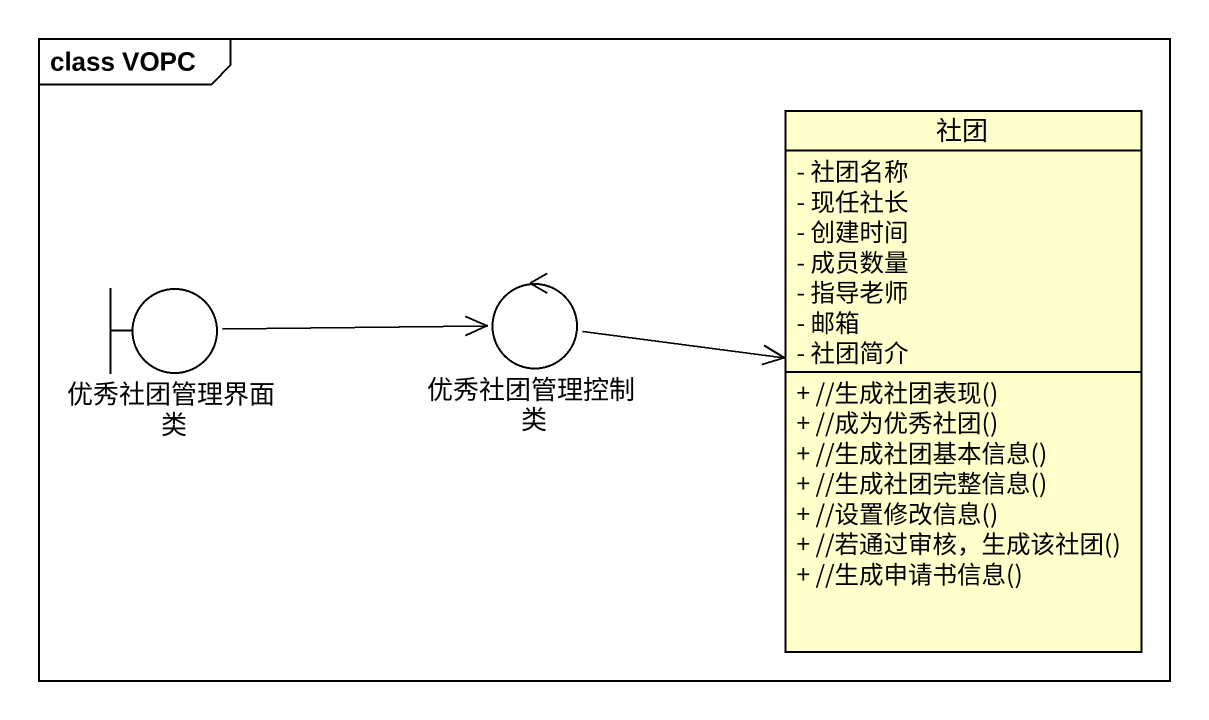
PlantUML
@startuml
mainframe class VOPC
allowmixing
hide circle
hide empty members
skinparam classAttributeIconSize 0
class 社团 {
  - 社团名称
  - 现任社长
  - 创建时间
  - 成员数量
  - 指导老师
  - 邮箱
  - 社团简介
  + //生成社团表现()
  + //成为优秀社团()
  + //生成社团基本信息()
  + //生成社团完整信息()
  + //设置修改信息()
  + //若通过审核，生成该社团()
  + //生成申请书信息()
}
control 优秀社团管理控制类
boundary 优秀社团管理界面类
优秀社团管理控制类 -right-> 社团
优秀社团管理界面类 -right-> 优秀社团管理控制类
@enduml
